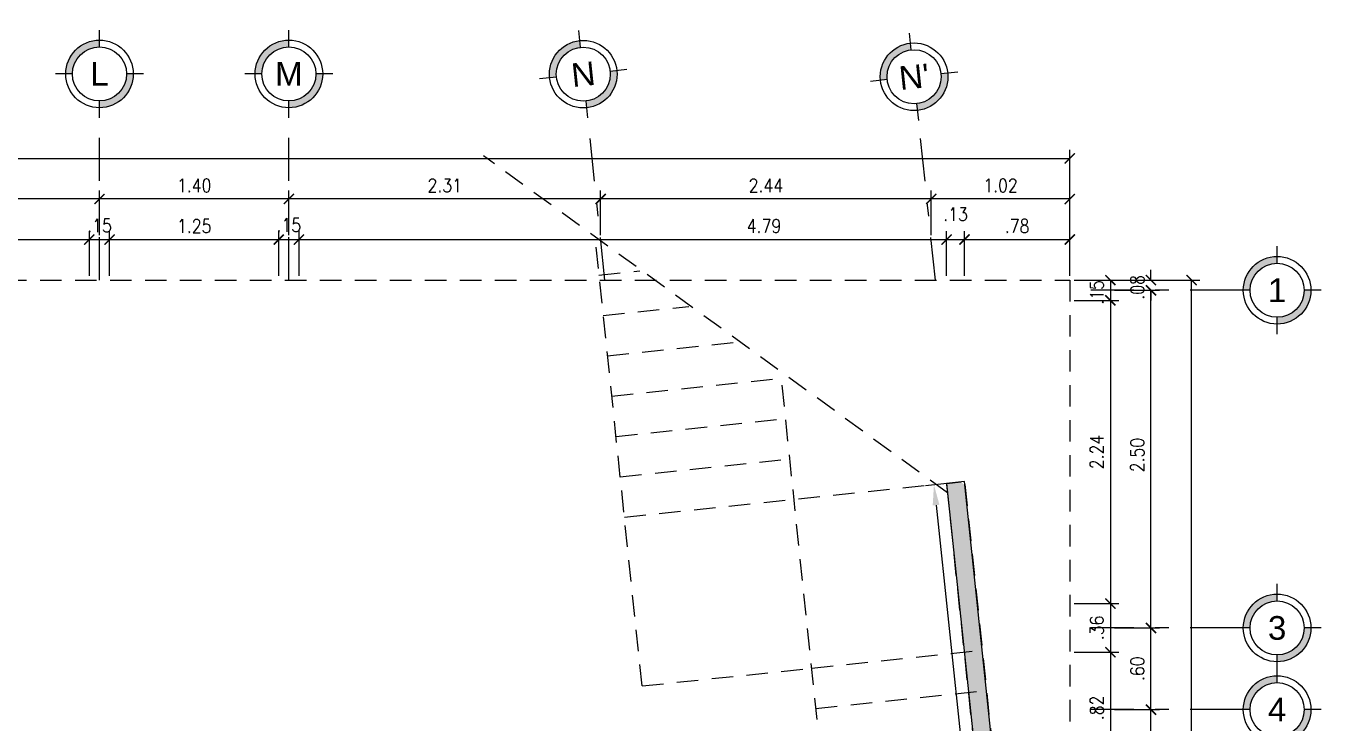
# Model space of a CAD drawing. Header units: millimetres. Extents: x -4.2 to 48.5, y -2.4 to 11.4.
# Drawn here: x 18.04 to 27.61, y 5.62 to 10.78 of the extents above; entities that cross this region are included whole.
import ezdxf
from ezdxf.enums import TextEntityAlignment as Align

# ---------------------------------------------------------------- set-up
doc = ezdxf.new("R2010")
doc.units = ezdxf.units.MM
doc.header["$LTSCALE"] = 0.05
doc.linetypes.add('DASHDOT2', pattern=[12.7, 6.35, -3.175, 0, -3.175])
doc.linetypes.add('HIDDEN2', pattern=[4.7625, 3.175, -1.5875])
for name, color, linetype in [('ACOTADO', 2, 'Continuous'), ('CANT_INVIS', 2, 'HIDDEN2'), ('EJES', 1, 'DASHDOT2'), ('PLANTA ALTA$0$PRETIL', 2, 'HIDDEN2'), ('PLANTA BAJA$0$ACHURADO', 1, 'Continuous'), ('PLANTA BAJA$0$CONT_CORTE', 4, 'Continuous'), ('TXT_IND', 2, 'Continuous')]:
    doc.layers.add(name, color=color, linetype=linetype)
doc.styles.add('ACOTAMIENTOS', font='romans.shx', dxfattribs={"width": 0.85})
doc.styles.add('ARIAL', font='arial.ttf')
doc.styles.get("Standard").update_dxf_attribs({"font": 'romans.shx'})
doc.dimstyles.new('ACOTA_50', dxfattribs={"dimscale": 0.05, "dimtxt": 2, "dimasz": 1.5, "dimexe": 1.25, "dimexo": 0.625, "dimgap": 1, "dimtad": 1, "dimzin": 4, "dimdsep": 46, "dimtxsty": 'ACOTAMIENTOS', "dimblk1": 'ARCHTICK', "dimblk2": 'ARCHTICK', "dimsah": 1, "dimcen": 1.5, "dimclrd": 1, "dimclre": 1, "dimclrt": 256, "dimadec": 0, "dimazin": 0, "dimtfac": 1, "dimtofl": 0, "dimtmove": 2, "dimatfit": 3, "dimfxl": 0, "dimtolj": 1, "dimtzin": 0, "dimarcsym": 0})

# ---------------------------------------------------------------- blocks, each defined once
blk = doc.blocks.new('*D51')
at = {"layer": 'DEFPOINTS', "color": 0, "linetype": 'Continuous'}
for p in [(24.9238, 7.4008), (25.5374, -0.0903), (25.7092, -0.0722)]:
    blk.add_point(p, dxfattribs=at)
at = {"layer": 'TXT_IND', "color": 1, "linetype": 'Continuous', "lineweight": -2}
for p, q in [((24.8927, 7.3976), (24.6898, 7.3762)), ((24.7676, 7.2336), (25.026, 4.775)), ((25.5217, 0.0589), (25.0773, 4.2872)), ((25.6782, -0.0755), (25.4752, -0.0968))]:
    blk.add_line(p, q, dxfattribs=at)
at = {"layer": 'TXT_IND', "color": 1, "linetype": 'Continuous'}
for points in [[(24.7925, 7.2362), (24.7427, 7.231), (24.7519, 7.3828)], [(25.5466, 0.0615), (25.4968, 0.0563), (25.5374, -0.0903)]]:
    blk.add_solid(points, dxfattribs=at)
at = {"layer": 'TXT_IND', "linetype": 'Continuous', "insert": (25.0516, 4.5311), "char_height": 0.1, "attachment_point": 5, "rotation": 276}
blk.add_mtext('\\A1;MC1.1', dxfattribs=at)
blk = doc.blocks.new('EJE')
at = {"layer": 'EJES', "linetype": 'Continuous'}
for points in [[(-0.25, 0), (-0.2, 0, -0.414214), (0, 0.2), (0, 0.25, 0.414214)], [(0.25, 0), (0.2, 0, -0.414214), (0, -0.2), (0, -0.25, 0.414214)]]:
    blk.add_hatch(color=256, dxfattribs=at).paths.add_polyline_path(points)
at = {"layer": 'EJES', "color": 1, "linetype": 'Continuous'}
for p, q in [((0, 0.2), (0, 0.325)), ((-0.2, 0), (-0.325, 0)), ((0.325, 0), (0.2, 0)), ((0, -0.325), (0, -0.2))]:
    blk.add_line(p, q, dxfattribs=at)
at = {"layer": 'EJES', "color": 3, "linetype": 'Continuous'}
for radius in [0.25, 0.2]:
    blk.add_circle((0, 0), radius, dxfattribs=at)
at = {"layer": 'EJES', "color": 4, "linetype": 'Continuous', "style": 'ARIAL'}
blk.add_attdef('EJE', text='', height=0.175, dxfattribs=at).set_placement((0, 0), align=Align.MIDDLE_CENTER)
blk = doc.blocks.new('_ARCHTICK')
at = {"color": 0, "linetype": 'ByBlock', "const_width": 0.15}
blk.add_lwpolyline([(-0.5, -0.5), (0.5, 0.5)], dxfattribs=at)
blk = doc.blocks.new('*D132')
at = {"layer": 'ACOTADO', "color": 1, "lineweight": -2}
for p, q in [((25.7874, 8.8978), (26.1186, 8.8978)), ((26.0561, 8.8978), (26.0561, 8.7478)), ((25.7874, 8.7478), (26.1186, 8.7478))]:
    blk.add_line(p, q, dxfattribs=at)
at = {"layer": 'DEFPOINTS', "color": 0}
for p in [(25.7561, 8.8978), (25.7561, 8.7478), (26.0561, 8.7478)]:
    blk.add_point(p, dxfattribs=at)
at = {"layer": 'ACOTADO', "color": 1, "lineweight": -2, "xscale": 0.07500000000000001, "yscale": 0.07500000000000001, "zscale": 0.07500000000000001}
for p, rotation in [((26.0561, 8.8978), 90), ((26.0561, 8.7478), 270)]:
    blk.add_blockref('_ARCHTICK', p, dxfattribs=dict(at, rotation=rotation))
at = {"layer": 'ACOTADO', "insert": (25.9561, 8.8066), "char_height": 0.1, "attachment_point": 5, "rotation": 90, "style": 'ACOTAMIENTOS'}
blk.add_mtext('\\A1;.15', dxfattribs=at)
blk = doc.blocks.new('*D133')
at = {"layer": 'ACOTADO', "color": 1, "lineweight": -2}
for p, q in [((25.7874, 8.7478), (26.1186, 8.7478)), ((26.0561, 8.7478), (26.0561, 6.505)), ((25.7874, 6.505), (26.1186, 6.505))]:
    blk.add_line(p, q, dxfattribs=at)
at = {"layer": 'DEFPOINTS', "color": 0}
for p in [(25.7561, 8.7478), (25.7561, 6.505), (26.0561, 6.505)]:
    blk.add_point(p, dxfattribs=at)
at = {"layer": 'ACOTADO', "color": 1, "lineweight": -2, "xscale": 0.07500000000000001, "yscale": 0.07500000000000001, "zscale": 0.07500000000000001}
for p, rotation in [((26.0561, 8.7478), 90), ((26.0561, 6.505), 270)]:
    blk.add_blockref('_ARCHTICK', p, dxfattribs=dict(at, rotation=rotation))
at = {"layer": 'ACOTADO', "insert": (25.9561, 7.6264), "char_height": 0.1, "attachment_point": 5, "rotation": 90, "style": 'ACOTAMIENTOS'}
blk.add_mtext('\\A1;2.24', dxfattribs=at)
blk = doc.blocks.new('*D134')
at = {"layer": 'ACOTADO', "color": 1, "lineweight": -2}
for p, q in [((25.7874, 6.505), (26.1186, 6.505)), ((26.0561, 6.505), (26.0561, 6.145)), ((25.7874, 6.145), (26.1186, 6.145))]:
    blk.add_line(p, q, dxfattribs=at)
at = {"layer": 'DEFPOINTS', "color": 0}
for p in [(25.7561, 6.505), (25.7561, 6.145), (26.0561, 6.145)]:
    blk.add_point(p, dxfattribs=at)
at = {"layer": 'ACOTADO', "color": 1, "lineweight": -2, "xscale": 0.07500000000000001, "yscale": 0.07500000000000001, "zscale": 0.07500000000000001}
for p, rotation in [((26.0561, 6.505), 90), ((26.0561, 6.145), 270)]:
    blk.add_blockref('_ARCHTICK', p, dxfattribs=dict(at, rotation=rotation))
at = {"layer": 'ACOTADO', "insert": (25.9561, 6.325), "char_height": 0.1, "attachment_point": 5, "rotation": 90, "style": 'ACOTAMIENTOS'}
blk.add_mtext('\\A1;.36', dxfattribs=at)
blk = doc.blocks.new('*D135')
at = {"layer": 'ACOTADO', "color": 1, "lineweight": -2}
for p, q in [((25.7874, 6.145), (26.1186, 6.145)), ((26.0561, 6.145), (26.0561, 5.3224)), ((25.7874, 5.3224), (26.1186, 5.3224))]:
    blk.add_line(p, q, dxfattribs=at)
at = {"layer": 'DEFPOINTS', "color": 0}
for p in [(25.7561, 6.145), (25.7561, 5.3224), (26.0561, 5.3224)]:
    blk.add_point(p, dxfattribs=at)
at = {"layer": 'ACOTADO', "color": 1, "lineweight": -2, "xscale": 0.07500000000000001, "yscale": 0.07500000000000001, "zscale": 0.07500000000000001}
for p, rotation in [((26.0561, 6.145), 90), ((26.0561, 5.3224), 270)]:
    blk.add_blockref('_ARCHTICK', p, dxfattribs=dict(at, rotation=rotation))
at = {"layer": 'ACOTADO', "insert": (25.9561, 5.7337), "char_height": 0.1, "attachment_point": 5, "rotation": 90, "style": 'ACOTAMIENTOS'}
blk.add_mtext('\\A1;.82', dxfattribs=at)
blk = doc.blocks.new('*D155')
at = {"layer": 'ACOTADO', "color": 1, "lineweight": -2}
for p, q in [((26.0874, 5.721), (26.4186, 5.721)), ((26.3561, 5.1424), (26.3561, 5.721)), ((26.0874, 5.1424), (26.4186, 5.1424))]:
    blk.add_line(p, q, dxfattribs=at)
at = {"layer": 'DEFPOINTS', "color": 0}
for p in [(26.0561, 5.721), (26.3561, 5.721), (26.0561, 5.1424)]:
    blk.add_point(p, dxfattribs=at)
at = {"layer": 'ACOTADO', "color": 1, "lineweight": -2, "xscale": 0.07500000000000001, "yscale": 0.07500000000000001, "zscale": 0.07500000000000001}
for p, rotation in [((26.3561, 5.721), 90), ((26.3561, 5.1424), 270)]:
    blk.add_blockref('_ARCHTICK', p, dxfattribs=dict(at, rotation=rotation))
at = {"layer": 'ACOTADO', "insert": (26.2561, 5.4317), "char_height": 0.1, "attachment_point": 5, "rotation": 90, "style": 'ACOTAMIENTOS'}
blk.add_mtext('\\A1;.58', dxfattribs=at)
blk = doc.blocks.new('*D156')
at = {"layer": 'ACOTADO', "color": 1, "lineweight": -2}
for p, q in [((26.0874, 6.325), (26.4186, 6.325)), ((26.3561, 5.721), (26.3561, 6.325)), ((26.0874, 5.721), (26.4186, 5.721))]:
    blk.add_line(p, q, dxfattribs=at)
at = {"layer": 'DEFPOINTS', "color": 0}
for p in [(26.0561, 6.325), (26.3561, 6.325), (26.0561, 5.721)]:
    blk.add_point(p, dxfattribs=at)
at = {"layer": 'ACOTADO', "color": 1, "lineweight": -2, "xscale": 0.07500000000000001, "yscale": 0.07500000000000001, "zscale": 0.07500000000000001}
for p, rotation in [((26.3561, 6.325), 90), ((26.3561, 5.721), 270)]:
    blk.add_blockref('_ARCHTICK', p, dxfattribs=dict(at, rotation=rotation))
at = {"layer": 'ACOTADO', "insert": (26.2561, 6.023), "char_height": 0.1, "attachment_point": 5, "rotation": 90, "style": 'ACOTAMIENTOS'}
blk.add_mtext('\\A1;.60', dxfattribs=at)
blk = doc.blocks.new('*D157')
at = {"layer": 'ACOTADO', "color": 1, "lineweight": -2}
for p, q in [((26.0874, 8.8228), (26.4186, 8.8228)), ((26.3561, 6.325), (26.3561, 8.8228)), ((26.0874, 6.325), (26.4186, 6.325))]:
    blk.add_line(p, q, dxfattribs=at)
at = {"layer": 'DEFPOINTS', "color": 0}
for p in [(26.0561, 8.8228), (26.3561, 8.8228), (26.0561, 6.325)]:
    blk.add_point(p, dxfattribs=at)
at = {"layer": 'ACOTADO', "color": 1, "lineweight": -2, "xscale": 0.07500000000000001, "yscale": 0.07500000000000001, "zscale": 0.07500000000000001}
for p, rotation in [((26.3561, 8.8228), 90), ((26.3561, 6.325), 270)]:
    blk.add_blockref('_ARCHTICK', p, dxfattribs=dict(at, rotation=rotation))
at = {"layer": 'ACOTADO', "insert": (26.2561, 7.6038), "char_height": 0.1, "attachment_point": 5, "rotation": 90, "style": 'ACOTAMIENTOS'}
blk.add_mtext('\\A1;2.50', dxfattribs=at)
blk = doc.blocks.new('*D158')
at = {"layer": 'ACOTADO', "color": 1, "lineweight": -2}
for p, q in [((26.3561, 8.8978), (26.3561, 8.9728)), ((26.0874, 8.8978), (26.4186, 8.8978)), ((26.0874, 8.8228), (26.4186, 8.8228)), ((26.3561, 8.8228), (26.3561, 8.7478))]:
    blk.add_line(p, q, dxfattribs=at)
at = {"layer": 'DEFPOINTS', "color": 0}
for p in [(26.0561, 8.8978), (26.0561, 8.8228), (26.3561, 8.8978)]:
    blk.add_point(p, dxfattribs=at)
at = {"layer": 'ACOTADO', "color": 1, "lineweight": -2, "xscale": 0.07500000000000001, "yscale": 0.07500000000000001, "zscale": 0.07500000000000001}
for p, rotation in [((26.3561, 8.8978), 270), ((26.3561, 8.8228), 90)]:
    blk.add_blockref('_ARCHTICK', p, dxfattribs=dict(at, rotation=rotation))
at = {"layer": 'ACOTADO', "insert": (26.2561, 8.8441), "char_height": 0.1, "attachment_point": 5, "rotation": 90, "style": 'ACOTAMIENTOS'}
blk.add_mtext('\\A1;.08', dxfattribs=at)
blk = doc.blocks.new('*D159')
at = {"layer": 'ACOTADO', "color": 1, "lineweight": -2}
for p, q in [((24.7316, 9.2291), (24.7316, 9.5603)), ((25.7561, 9.4978), (24.7316, 9.4978)), ((25.7561, 9.2291), (25.7561, 9.5603))]:
    blk.add_line(p, q, dxfattribs=at)
at = {"layer": 'DEFPOINTS', "color": 0}
for p in [(24.7316, 9.4978), (24.7316, 9.1978), (25.7561, 9.1978)]:
    blk.add_point(p, dxfattribs=at)
at = {"layer": 'ACOTADO', "color": 1, "lineweight": -2, "xscale": 0.07500000000000001, "yscale": 0.07500000000000001, "zscale": 0.07500000000000001, "rotation": 180}
blk.add_blockref('_ARCHTICK', (24.7316, 9.4978), dxfattribs=at)
at = {"layer": 'ACOTADO', "color": 1, "lineweight": -2, "xscale": 0.07500000000000001, "yscale": 0.07500000000000001, "zscale": 0.07500000000000001}
blk.add_blockref('_ARCHTICK', (25.7561, 9.4978), dxfattribs=at)
at = {"layer": 'ACOTADO', "insert": (25.2439, 9.5978), "char_height": 0.1, "attachment_point": 5, "style": 'ACOTAMIENTOS'}
blk.add_mtext('\\A1;1.02', dxfattribs=at)
blk = doc.blocks.new('*D160')
at = {"layer": 'ACOTADO', "color": 1, "lineweight": -2}
for p, q in [((22.2878, 9.2291), (22.2878, 9.5603)), ((24.7316, 9.4978), (22.2878, 9.4978)), ((24.7316, 9.2291), (24.7316, 9.5603))]:
    blk.add_line(p, q, dxfattribs=at)
at = {"layer": 'DEFPOINTS', "color": 0}
for p in [(22.2878, 9.4978), (22.2878, 9.1978), (24.7316, 9.1978)]:
    blk.add_point(p, dxfattribs=at)
at = {"layer": 'ACOTADO', "color": 1, "lineweight": -2, "xscale": 0.07500000000000001, "yscale": 0.07500000000000001, "zscale": 0.07500000000000001, "rotation": 180}
blk.add_blockref('_ARCHTICK', (22.2878, 9.4978), dxfattribs=at)
at = {"layer": 'ACOTADO', "color": 1, "lineweight": -2, "xscale": 0.07500000000000001, "yscale": 0.07500000000000001, "zscale": 0.07500000000000001}
blk.add_blockref('_ARCHTICK', (24.7316, 9.4978), dxfattribs=at)
at = {"layer": 'ACOTADO', "insert": (23.5097, 9.5978), "char_height": 0.1, "attachment_point": 5, "style": 'ACOTAMIENTOS'}
blk.add_mtext('\\A1;2.44', dxfattribs=at)
blk = doc.blocks.new('*D161')
at = {"layer": 'ACOTADO', "color": 1, "lineweight": -2}
for p, q in [((19.9827, 9.2291), (19.9827, 9.5603)), ((22.2878, 9.4978), (19.9827, 9.4978)), ((22.2878, 9.2291), (22.2878, 9.5603))]:
    blk.add_line(p, q, dxfattribs=at)
at = {"layer": 'DEFPOINTS', "color": 0}
for p in [(19.9827, 9.4978), (19.9827, 9.1978), (22.2878, 9.1978)]:
    blk.add_point(p, dxfattribs=at)
at = {"layer": 'ACOTADO', "color": 1, "lineweight": -2, "xscale": 0.07500000000000001, "yscale": 0.07500000000000001, "zscale": 0.07500000000000001, "rotation": 180}
blk.add_blockref('_ARCHTICK', (19.9827, 9.4978), dxfattribs=at)
at = {"layer": 'ACOTADO', "color": 1, "lineweight": -2, "xscale": 0.07500000000000001, "yscale": 0.07500000000000001, "zscale": 0.07500000000000001}
blk.add_blockref('_ARCHTICK', (22.2878, 9.4978), dxfattribs=at)
at = {"layer": 'ACOTADO', "insert": (21.1352, 9.5978), "char_height": 0.1, "attachment_point": 5, "style": 'ACOTAMIENTOS'}
blk.add_mtext('\\A1;2.31', dxfattribs=at)
blk = doc.blocks.new('*D162')
at = {"layer": 'ACOTADO', "color": 1, "lineweight": -2}
for p, q in [((18.5827, 9.2291), (18.5827, 9.5603)), ((19.9827, 9.4978), (18.5827, 9.4978)), ((19.9827, 9.2291), (19.9827, 9.5603))]:
    blk.add_line(p, q, dxfattribs=at)
at = {"layer": 'DEFPOINTS', "color": 0}
for p in [(18.5827, 9.4978), (18.5827, 9.1978), (19.9827, 9.1978)]:
    blk.add_point(p, dxfattribs=at)
at = {"layer": 'ACOTADO', "color": 1, "lineweight": -2, "xscale": 0.07500000000000001, "yscale": 0.07500000000000001, "zscale": 0.07500000000000001, "rotation": 180}
blk.add_blockref('_ARCHTICK', (18.5827, 9.4978), dxfattribs=at)
at = {"layer": 'ACOTADO', "color": 1, "lineweight": -2, "xscale": 0.07500000000000001, "yscale": 0.07500000000000001, "zscale": 0.07500000000000001}
blk.add_blockref('_ARCHTICK', (19.9827, 9.4978), dxfattribs=at)
at = {"layer": 'ACOTADO', "insert": (19.2827, 9.5978), "char_height": 0.1, "attachment_point": 5, "style": 'ACOTAMIENTOS'}
blk.add_mtext('\\A1;1.40', dxfattribs=at)
blk = doc.blocks.new('*D163')
at = {"layer": 'ACOTADO', "color": 1, "lineweight": -2}
for p, q in [((17.0684, 9.2291), (17.0684, 9.5603)), ((18.5827, 9.4978), (17.0684, 9.4978)), ((18.5827, 9.2291), (18.5827, 9.5603))]:
    blk.add_line(p, q, dxfattribs=at)
at = {"layer": 'DEFPOINTS', "color": 0}
for p in [(17.0684, 9.4978), (17.0684, 9.1978), (18.5827, 9.1978)]:
    blk.add_point(p, dxfattribs=at)
at = {"layer": 'ACOTADO', "color": 1, "lineweight": -2, "xscale": 0.07500000000000001, "yscale": 0.07500000000000001, "zscale": 0.07500000000000001, "rotation": 180}
blk.add_blockref('_ARCHTICK', (17.0684, 9.4978), dxfattribs=at)
at = {"layer": 'ACOTADO', "color": 1, "lineweight": -2, "xscale": 0.07500000000000001, "yscale": 0.07500000000000001, "zscale": 0.07500000000000001}
blk.add_blockref('_ARCHTICK', (18.5827, 9.4978), dxfattribs=at)
at = {"layer": 'ACOTADO', "insert": (17.8256, 9.5978), "char_height": 0.1, "attachment_point": 5, "style": 'ACOTAMIENTOS'}
blk.add_mtext('\\A1;1.51', dxfattribs=at)
blk = doc.blocks.new('*D187')
at = {"layer": 'ACOTADO', "color": 1, "lineweight": -2}
for p, q in [((-2.3007, 9.5291), (-2.3007, 9.8603)), ((-2.3007, 9.7978), (25.7561, 9.7978)), ((25.7561, 9.5291), (25.7561, 9.8603))]:
    blk.add_line(p, q, dxfattribs=at)
at = {"layer": 'DEFPOINTS', "color": 0}
for p in [(25.7561, 9.7978), (-2.3007, 9.4978), (25.7561, 9.4978)]:
    blk.add_point(p, dxfattribs=at)
at = {"layer": 'ACOTADO', "color": 1, "lineweight": -2, "xscale": 0.07500000000000001, "yscale": 0.07500000000000001, "zscale": 0.07500000000000001, "rotation": 180}
blk.add_blockref('_ARCHTICK', (-2.3007, 9.7978), dxfattribs=at)
at = {"layer": 'ACOTADO', "color": 1, "lineweight": -2, "xscale": 0.07500000000000001, "yscale": 0.07500000000000001, "zscale": 0.07500000000000001}
blk.add_blockref('_ARCHTICK', (25.7561, 9.7978), dxfattribs=at)
at = {"layer": 'ACOTADO', "insert": (9.078, 9.8978), "char_height": 0.1, "attachment_point": 5, "style": 'ACOTAMIENTOS'}
blk.add_mtext('\\A1;28.06', dxfattribs=at)
blk = doc.blocks.new('*D190')
at = {"layer": 'ACOTADO', "color": 1, "lineweight": -2}
for p, q in [((26.3874, 8.8978), (26.7186, 8.8978)), ((26.6561, -0.075), (26.6561, 8.8978)), ((26.3874, -0.075), (26.7186, -0.075))]:
    blk.add_line(p, q, dxfattribs=at)
at = {"layer": 'DEFPOINTS', "color": 0}
for p in [(26.3561, 8.8978), (26.6561, 8.8978), (26.3561, -0.075)]:
    blk.add_point(p, dxfattribs=at)
at = {"layer": 'ACOTADO', "color": 1, "lineweight": -2, "xscale": 0.07500000000000001, "yscale": 0.07500000000000001, "zscale": 0.07500000000000001}
for p, rotation in [((26.6561, 8.8978), 90), ((26.6561, -0.075), 270)]:
    blk.add_blockref('_ARCHTICK', p, dxfattribs=dict(at, rotation=rotation))
at = {"layer": 'ACOTADO', "insert": (26.5561, 3.8683), "char_height": 0.1, "attachment_point": 5, "rotation": 90, "style": 'ACOTAMIENTOS'}
blk.add_mtext('\\A1;8.97', dxfattribs=at)
blk = doc.blocks.new('*D203')
at = {"layer": 'ACOTADO', "color": 1, "lineweight": -2}
for p, q in [((17.1434, 8.9291), (17.1434, 9.2603)), ((17.1434, 9.1978), (18.5077, 9.1978)), ((18.5077, 8.9291), (18.5077, 9.2603))]:
    blk.add_line(p, q, dxfattribs=at)
at = {"layer": 'DEFPOINTS', "color": 0}
for p in [(18.5077, 9.1978), (17.1434, 8.8978), (18.5077, 8.8978)]:
    blk.add_point(p, dxfattribs=at)
at = {"layer": 'ACOTADO', "color": 1, "lineweight": -2, "xscale": 0.07500000000000001, "yscale": 0.07500000000000001, "zscale": 0.07500000000000001, "rotation": 180}
blk.add_blockref('_ARCHTICK', (17.1434, 9.1978), dxfattribs=at)
at = {"layer": 'ACOTADO', "color": 1, "lineweight": -2, "xscale": 0.07500000000000001, "yscale": 0.07500000000000001, "zscale": 0.07500000000000001}
blk.add_blockref('_ARCHTICK', (18.5077, 9.1978), dxfattribs=at)
at = {"layer": 'ACOTADO', "insert": (17.8256, 9.2978), "char_height": 0.1, "attachment_point": 5, "style": 'ACOTAMIENTOS'}
blk.add_mtext('\\A1;1.36', dxfattribs=at)
blk = doc.blocks.new('*D204')
at = {"layer": 'ACOTADO', "color": 1, "lineweight": -2}
for p, q in [((18.5077, 8.9291), (18.5077, 9.2603)), ((18.5077, 9.1978), (18.6577, 9.1978)), ((18.6577, 8.9291), (18.6577, 9.2603))]:
    blk.add_line(p, q, dxfattribs=at)
at = {"layer": 'DEFPOINTS', "color": 0}
for p in [(18.6577, 9.1978), (18.5077, 8.8978), (18.6577, 8.8978)]:
    blk.add_point(p, dxfattribs=at)
at = {"layer": 'ACOTADO', "color": 1, "lineweight": -2, "xscale": 0.07500000000000001, "yscale": 0.07500000000000001, "zscale": 0.07500000000000001, "rotation": 180}
blk.add_blockref('_ARCHTICK', (18.5077, 9.1978), dxfattribs=at)
at = {"layer": 'ACOTADO', "color": 1, "lineweight": -2, "xscale": 0.07500000000000001, "yscale": 0.07500000000000001, "zscale": 0.07500000000000001}
blk.add_blockref('_ARCHTICK', (18.6577, 9.1978), dxfattribs=at)
at = {"layer": 'ACOTADO', "insert": (18.5827, 9.3016), "char_height": 0.1, "attachment_point": 5, "style": 'ACOTAMIENTOS'}
blk.add_mtext('\\A1;.15', dxfattribs=at)
blk = doc.blocks.new('*D205')
at = {"layer": 'ACOTADO', "color": 1, "lineweight": -2}
for p, q in [((18.6577, 8.9291), (18.6577, 9.2603)), ((18.6577, 9.1978), (19.9077, 9.1978)), ((19.9077, 8.9291), (19.9077, 9.2603))]:
    blk.add_line(p, q, dxfattribs=at)
at = {"layer": 'DEFPOINTS', "color": 0}
for p in [(19.9077, 9.1978), (18.6577, 8.8978), (19.9077, 8.8978)]:
    blk.add_point(p, dxfattribs=at)
at = {"layer": 'ACOTADO', "color": 1, "lineweight": -2, "xscale": 0.07500000000000001, "yscale": 0.07500000000000001, "zscale": 0.07500000000000001, "rotation": 180}
blk.add_blockref('_ARCHTICK', (18.6577, 9.1978), dxfattribs=at)
at = {"layer": 'ACOTADO', "color": 1, "lineweight": -2, "xscale": 0.07500000000000001, "yscale": 0.07500000000000001, "zscale": 0.07500000000000001}
blk.add_blockref('_ARCHTICK', (19.9077, 9.1978), dxfattribs=at)
at = {"layer": 'ACOTADO', "insert": (19.2827, 9.2978), "char_height": 0.1, "attachment_point": 5, "style": 'ACOTAMIENTOS'}
blk.add_mtext('\\A1;1.25', dxfattribs=at)
blk = doc.blocks.new('*D206')
at = {"layer": 'ACOTADO', "color": 1, "lineweight": -2}
for p, q in [((19.9077, 8.9291), (19.9077, 9.2603)), ((19.9077, 9.1978), (20.0577, 9.1978)), ((20.0577, 8.9291), (20.0577, 9.2603))]:
    blk.add_line(p, q, dxfattribs=at)
at = {"layer": 'DEFPOINTS', "color": 0}
for p in [(20.0577, 9.1978), (19.9077, 8.8978), (20.0577, 8.8978)]:
    blk.add_point(p, dxfattribs=at)
at = {"layer": 'ACOTADO', "color": 1, "lineweight": -2, "xscale": 0.07500000000000001, "yscale": 0.07500000000000001, "zscale": 0.07500000000000001, "rotation": 180}
blk.add_blockref('_ARCHTICK', (19.9077, 9.1978), dxfattribs=at)
at = {"layer": 'ACOTADO', "color": 1, "lineweight": -2, "xscale": 0.07500000000000001, "yscale": 0.07500000000000001, "zscale": 0.07500000000000001}
blk.add_blockref('_ARCHTICK', (20.0577, 9.1978), dxfattribs=at)
at = {"layer": 'ACOTADO', "insert": (19.9827, 9.3049), "char_height": 0.1, "attachment_point": 5, "style": 'ACOTAMIENTOS'}
blk.add_mtext('\\A1;.15', dxfattribs=at)
blk = doc.blocks.new('*D207')
at = {"layer": 'ACOTADO', "color": 1, "lineweight": -2}
for p, q in [((20.0577, 8.9291), (20.0577, 9.2603)), ((20.0577, 9.1978), (24.8458, 9.1978)), ((24.8458, 8.9291), (24.8458, 9.2603))]:
    blk.add_line(p, q, dxfattribs=at)
at = {"layer": 'DEFPOINTS', "color": 0}
for p in [(24.8458, 9.1978), (20.0577, 8.8978), (24.8458, 8.8978)]:
    blk.add_point(p, dxfattribs=at)
at = {"layer": 'ACOTADO', "color": 1, "lineweight": -2, "xscale": 0.07500000000000001, "yscale": 0.07500000000000001, "zscale": 0.07500000000000001, "rotation": 180}
blk.add_blockref('_ARCHTICK', (20.0577, 9.1978), dxfattribs=at)
at = {"layer": 'ACOTADO', "color": 1, "lineweight": -2, "xscale": 0.07500000000000001, "yscale": 0.07500000000000001, "zscale": 0.07500000000000001}
blk.add_blockref('_ARCHTICK', (24.8458, 9.1978), dxfattribs=at)
at = {"layer": 'ACOTADO', "insert": (23.4957, 9.2978), "char_height": 0.1, "attachment_point": 5, "style": 'ACOTAMIENTOS'}
blk.add_mtext('\\A1;4.79', dxfattribs=at)
blk = doc.blocks.new('*D208')
at = {"layer": 'ACOTADO', "color": 1, "lineweight": -2}
for p, q in [((24.8458, 8.9291), (24.8458, 9.2603)), ((24.8458, 9.1978), (24.9776, 9.1978)), ((24.9776, 8.9291), (24.9776, 9.2603))]:
    blk.add_line(p, q, dxfattribs=at)
at = {"layer": 'DEFPOINTS', "color": 0}
for p in [(24.9776, 9.1978), (24.8458, 8.8978), (24.9776, 8.8978)]:
    blk.add_point(p, dxfattribs=at)
at = {"layer": 'ACOTADO', "color": 1, "lineweight": -2, "xscale": 0.07500000000000001, "yscale": 0.07500000000000001, "zscale": 0.07500000000000001, "rotation": 180}
blk.add_blockref('_ARCHTICK', (24.8458, 9.1978), dxfattribs=at)
at = {"layer": 'ACOTADO', "color": 1, "lineweight": -2, "xscale": 0.07500000000000001, "yscale": 0.07500000000000001, "zscale": 0.07500000000000001}
blk.add_blockref('_ARCHTICK', (24.9776, 9.1978), dxfattribs=at)
at = {"layer": 'ACOTADO', "insert": (24.9117, 9.3853), "char_height": 0.1, "attachment_point": 5, "style": 'ACOTAMIENTOS'}
blk.add_mtext('\\A1;.13', dxfattribs=at)
blk = doc.blocks.new('*D209')
at = {"layer": 'ACOTADO', "color": 1, "lineweight": -2}
for p, q in [((24.9776, 8.9291), (24.9776, 9.2603)), ((24.9776, 9.1978), (25.7561, 9.1978)), ((25.7561, 8.9291), (25.7561, 9.2603))]:
    blk.add_line(p, q, dxfattribs=at)
at = {"layer": 'DEFPOINTS', "color": 0}
for p in [(25.7561, 9.1978), (24.9776, 8.8978), (25.7561, 8.8978)]:
    blk.add_point(p, dxfattribs=at)
at = {"layer": 'ACOTADO', "color": 1, "lineweight": -2, "xscale": 0.07500000000000001, "yscale": 0.07500000000000001, "zscale": 0.07500000000000001, "rotation": 180}
blk.add_blockref('_ARCHTICK', (24.9776, 9.1978), dxfattribs=at)
at = {"layer": 'ACOTADO', "color": 1, "lineweight": -2, "xscale": 0.07500000000000001, "yscale": 0.07500000000000001, "zscale": 0.07500000000000001}
blk.add_blockref('_ARCHTICK', (25.7561, 9.1978), dxfattribs=at)
at = {"layer": 'ACOTADO', "insert": (25.3669, 9.2978), "char_height": 0.1, "attachment_point": 5, "style": 'ACOTAMIENTOS'}
blk.add_mtext('\\A1;.78', dxfattribs=at)

msp = doc.modelspace()

# ---------------------------------------------------------------- hatches: boundary and pattern name
at = {"layer": 'PLANTA BAJA$0$ACHURADO'}
h = msp.add_hatch(color=252, dxfattribs=at)
h.dxf.hatch_style = 1
h.paths.add_polyline_path([(24.9803, 7.3819), (24.9494, 7.4044), (24.8458, 7.3935), (25.4848, 1.3137), (25.4893, 1.3099), (25.4853, 1.3095), (25.615, 0.075), (24.4555, 0.075), (23.3221, 0.075), (23.3047, 0.2399), (23.1556, 0.2242), (23.1712, 0.075), (20.0577, 0.075), (20.0577, 0.225), (19.9077, 0.225), (19.9077, 0.075), (16.2038, 0.075), (16.2038, 0.225), (16.0538, 0.225), (16.0538, 0.075), (12.4929, 0.075), (12.4929, 0.736), (12.3429, 0.736), (12.3429, 0.075), (0.0425, 0.075), (0.0425, 0.736), (-0.1075, 0.736), (-0.1075, -0.075), (25.6746, -0.075), (25.7631, -0.0657)])

# ---------------------------------------------------------------- linework, layer by layer
at = {"layer": 'CANT_INVIS', "color": 6}
msp.add_lwpolyline([(15.2966, 8.8978), (25.7561, 8.8978), (25.7561, -0.075)], dxfattribs=at)
msp.add_lwpolyline([(15.2966, 8.8978), (25.7561, 8.8978), (25.7561, -0.075)], dxfattribs=at)
at = {"layer": 'EJES'}
for p, q in [((18.5827, 8.8978), (18.5827, 10.0978)), ((19.9827, 8.8978), (19.9827, 10.0978)), ((22.3193, 8.8978), (22.1932, 10.0978)), ((24.7631, 8.8978), (24.637, 10.0978)), ((26.964, 8.8228), (25.7561, 8.8228)), ((26.964, 6.325), (25.7561, 6.325)), ((26.964, 5.721), (25.7561, 5.721))]:
    msp.add_line(p, q, dxfattribs=at)
at = {"layer": 'PLANTA ALTA$0$PRETIL'}
for p, q in [((24.8531, 7.3244), (21.421, 9.818)), ((22.5941, 5.8957), (22.2486, 9.2071)), ((22.2747, 8.9347), (22.5786, 8.9667)), ((22.306, 8.6364), (22.9405, 8.703)), ((22.3374, 8.338), (23.3023, 8.4394)), ((22.3704, 8.0398), (23.6241, 8.1716)), ((23.9413, 5.1323), (23.6204, 8.2077)), ((22.4015, 7.7414), (23.6553, 7.8732)), ((22.4326, 7.4431), (23.6864, 7.5748)), ((22.4638, 7.1447), (24.9514, 7.4061)), ((24.8458, 7.3935), (24.9532, 7.4048)), ((25.4853, 1.3095), (24.8458, 7.3935)), ((24.9799, 7.3854), (25.7631, -0.0657)), ((22.4638, 7.1447), (23.7175, 7.2765)), ((23.8479, 6.0274), (25.1003, 6.1591)), ((22.5941, 5.8957), (23.8479, 6.0274)), ((23.879, 5.7291), (25.1317, 5.8607))]:
    msp.add_line(p, q, dxfattribs=at)
at = {"layer": 'PLANTA BAJA$0$CONT_CORTE'}
for p, q in [((24.9776, 7.4074), (24.8458, 7.3935)), ((24.8458, 7.3935), (25.4853, 1.3095)), ((25.7631, -0.0657), (24.9776, 7.4074))]:
    msp.add_line(p, q, dxfattribs=at)

# ---------------------------------------------------------------- block references
at = {"layer": 'EJES'}
for p, values in [((18.5827, 10.4228), {'EJE': 'L'}), ((19.9827, 10.4228), {'EJE': 'M'}), ((27.289, 8.8228), {'EJE': '1'}), ((27.289, 6.325), {'EJE': '3'}), ((27.289, 5.721), {'EJE': '4'})]:
    msp.add_blockref('EJE', p, dxfattribs=at).add_auto_attribs(values)
for p, rotation, values in [((22.1592, 10.4211), 5.999999999999479, {'EJE': 'N'}), ((24.605, 10.402), 5.999999999999237, {'EJE': "N'"})]:
    msp.add_blockref('EJE', p, dxfattribs=dict(at, rotation=rotation)).add_auto_attribs(values)

# ---------------------------------------------------------------- dimensions: what is measured, and where the dimension line sits
at = {"layer": 'ACOTADO'}
for base, p1, p2, picture, middle in [((25.7561, 9.7978), (-2.3007, 9.4978), (25.7561, 9.4978), '*D187', (9.078, 9.8978)), ((18.6577, 9.1978), (18.5077, 8.8978), (18.6577, 8.8978), '*D204', (18.5827, 9.3016)), ((20.0577, 9.1978), (19.9077, 8.8978), (20.0577, 8.8978), '*D206', (19.9827, 9.3049)), ((24.8458, 9.1978), (20.0577, 8.8978), (24.8458, 8.8978), '*D207', (23.4957, 9.2978))]:
    dim = msp.add_linear_dim(base=base, p1=p1, p2=p2, dimstyle='ACOTA_50', dxfattribs=at)
    dim.commit()
    dim.dimension.update_dxf_attribs({"geometry": picture, "text_midpoint": middle, "dimtype": 160})
for base, p1, p2, picture, middle in [((17.0684, 9.4978), (18.5827, 9.1978), (17.0684, 9.1978), '*D163', (17.8256, 9.5978)), ((18.5827, 9.4978), (19.9827, 9.1978), (18.5827, 9.1978), '*D162', (19.2827, 9.5978)), ((19.9827, 9.4978), (22.2878, 9.1978), (19.9827, 9.1978), '*D161', (21.1352, 9.5978)), ((22.2878, 9.4978), (24.7316, 9.1978), (22.2878, 9.1978), '*D160', (23.5097, 9.5978)), ((24.7316, 9.4978), (25.7561, 9.1978), (24.7316, 9.1978), '*D159', (25.2439, 9.5978)), ((24.9776, 9.1978), (24.8458, 8.8978), (24.9776, 8.8978), '*D208', (24.9117, 9.3853)), ((18.5077, 9.1978), (17.1434, 8.8978), (18.5077, 8.8978), '*D203', (17.8256, 9.2978)), ((19.9077, 9.1978), (18.6577, 8.8978), (19.9077, 8.8978), '*D205', (19.2827, 9.2978)), ((25.7561, 9.1978), (24.9776, 8.8978), (25.7561, 8.8978), '*D209', (25.3669, 9.2978))]:
    dim = msp.add_linear_dim(base=base, p1=p1, p2=p2, dimstyle='ACOTA_50', dxfattribs=at)
    dim.commit()
    dim.dimension.update_dxf_attribs({"geometry": picture, "text_midpoint": middle})
for base, p1, p2, picture, middle in [((26.0561, 8.7478), (25.7561, 8.8978), (25.7561, 8.7478), '*D132', (25.9561, 8.8066)), ((26.3561492999, 8.8978425632), (26.0561492999, 8.8228425632), (26.0561492999, 8.8978425632), '*D158', (26.2561492999, 8.8440925632)), ((26.6561, 8.8978), (26.3561, -0.075), (26.3561, 8.8978), '*D190', (26.5561, 3.8683)), ((26.3561, 8.8228), (26.0561, 6.325), (26.0561, 8.8228), '*D157', (26.2561, 7.6038))]:
    dim = msp.add_linear_dim(base=base, p1=p1, p2=p2, angle=90, dimstyle='ACOTA_50', dxfattribs=at)
    dim.commit()
    dim.dimension.update_dxf_attribs({"geometry": picture, "text_midpoint": middle, "dimtype": 160})
for base, p1, p2, picture, middle in [((26.0561, 6.505), (25.7561, 8.7478), (25.7561, 6.505), '*D133', (25.9561, 7.6264)), ((26.0561, 6.145), (25.7561, 6.505), (25.7561, 6.145), '*D134', (25.9561, 6.325)), ((26.3561, 6.325), (26.0561, 5.721), (26.0561, 6.325), '*D156', (26.2561, 6.023)), ((26.0561, 5.3224), (25.7561, 6.145), (25.7561, 5.3224), '*D135', (25.9561, 5.7337)), ((26.3561, 5.721), (26.0561, 5.1424), (26.0561, 5.721), '*D155', (26.2561, 5.4317))]:
    dim = msp.add_linear_dim(base=base, p1=p1, p2=p2, angle=90, dimstyle='ACOTA_50', dxfattribs=at)
    dim.commit()
    dim.dimension.update_dxf_attribs({"geometry": picture, "text_midpoint": middle})
at = {"layer": 'TXT_IND', "linetype": 'Continuous'}
dim = msp.add_linear_dim(base=(25.5374, -0.0903), p1=(24.9238, 7.4008), p2=(25.7092, -0.0722), angle=276, text='MC1.1', dimstyle='ACOTA_50', override={"dimasz": 3, "dimtxsty": 'Standard'}, dxfattribs=at)
dim.commit()
dim.dimension.update_dxf_attribs({"geometry": '*D51', "text_midpoint": (25.0516, 4.5311), "dimtype": 161})

doc.saveas('drawing.dxf')
